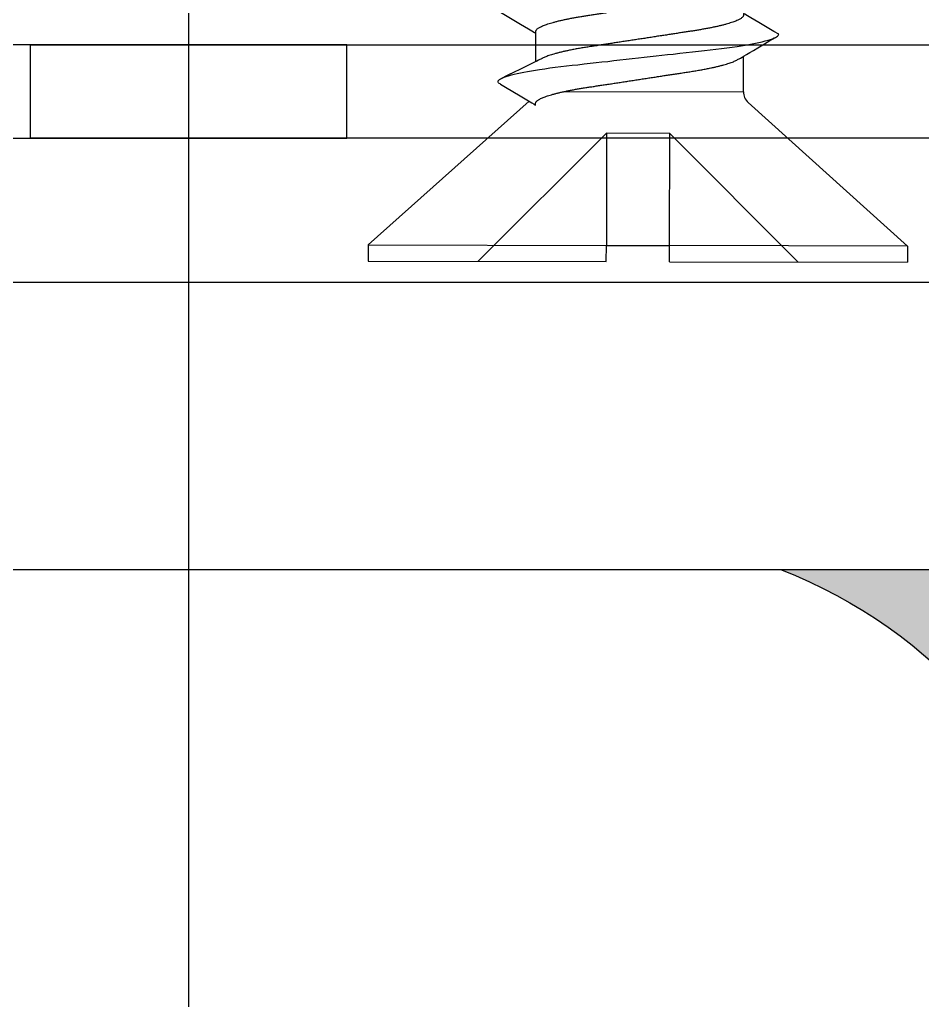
# Model space of a CAD drawing. Header units: millimetres. Extents: x -74424 to -74226, y 4162 to 4388.
# Drawn here: x -74291.32 to -74278.76, y 4288.29 to 4301.93 of the extents above; entities that cross this region are included whole.
import ezdxf

# ---------------------------------------------------------------- set-up
doc = ezdxf.new("R2010")
doc.units = ezdxf.units.MM
doc.layers.add('ART_VIDA', color=65, linetype='Continuous')
doc.layers.add('KOMP-', color=64, linetype='Continuous', lineweight=25)
doc.layers.add('KOMPOZIT', color=117, linetype='Continuous', true_color=0x567b60)

# ---------------------------------------------------------------- blocks, each defined once
blk = doc.blocks.new('*U8')
at = {"layer": 'ART_VIDA'}
for p, q in [((0, 3.75), (0, 0.44)), ((0.223, 3.75), (0, 3.75)), ((0.223, 3.75), (0.223, 0.44)), ((2.226, 1.516), (0.223, 3.75)), ((1.783, 0.44), (0, 2.223)), ((2.778, 1.428), (3.174, 1.428)), ((2.365, 1.019), (2.365, -1.461)), ((0, 0.44), (0.223, 0.44)), ((0.223, 0.44), (0.223, -0.44)), ((1.783, 0.44), (0.223, 0.44)), ((1.783, -0.44), (1.783, 0.44)), ((0, -0.44), (0, -3.75)), ((0, -0.44), (0.223, -0.44)), ((1.783, -0.44), (0, -2.223)), ((0.223, -0.44), (1.783, -0.44)), ((0.223, -3.75), (0.223, -0.44)), ((2.365, -1.461), (2.859, -1.461)), ((2.216, -1.528), (0.223, -3.75)), ((0.223, -3.75), (0, -3.75))]:
    blk.add_line(p, q, dxfattribs=at)
at = {"layer": 'ART_VIDA', "flags": 128}
for points in [[(2.463, 1.917), (2.423, 1.849), (2.3, 1.641), (2.234, 1.529), (2.206, 1.482), (2.185, 1.446), (2.174, 1.428)], [(2.463, 1.917), (2.466, 1.922), (2.475, 1.935), (2.484, 1.943), (2.492, 1.948), (2.5, 1.95), (2.509, 1.948), (2.519, 1.941), (2.529, 1.93), (2.539, 1.914), (2.549, 1.893), (2.56, 1.868), (2.57, 1.839), (2.581, 1.805), (2.592, 1.766), (2.602, 1.728), (2.612, 1.686), (2.621, 1.641), (2.631, 1.593), (2.641, 1.542), (2.65, 1.488), (2.66, 1.432), (2.669, 1.373), (2.68, 1.303), (2.69, 1.23), (2.7, 1.155), (2.71, 1.078), (2.719, 1), (2.728, 0.921), (2.737, 0.84), (2.747, 0.756), (2.757, 0.669), (2.766, 0.589), (2.775, 0.508), (2.784, 0.426), (2.794, 0.342), (2.804, 0.258), (2.813, 0.172), (2.823, 0.086), (2.833, 0), (2.842, -0.082), (2.851, -0.164), (2.861, -0.245), (2.87, -0.325), (2.879, -0.405), (2.888, -0.484), (2.898, -0.575), (2.908, -0.664), (2.918, -0.751), (2.928, -0.835), (2.937, -0.919), (2.947, -0.999), (2.956, -1.078), (2.966, -1.155), (2.976, -1.23), (2.986, -1.302), (2.996, -1.373), (3.005, -1.429), (3.014, -1.483), (3.023, -1.534), (3.033, -1.583), (3.042, -1.63), (3.051, -1.673), (3.062, -1.721), (3.073, -1.764), (3.084, -1.803), (3.095, -1.837), (3.104, -1.864), (3.114, -1.887), (3.123, -1.907), (3.132, -1.922), (3.141, -1.935), (3.149, -1.943), (3.158, -1.948), (3.166, -1.95), (3.166, -1.95)], [(3.463, 1.917), (3.423, 1.849), (3.3, 1.641), (3.234, 1.529), (3.206, 1.482), (3.185, 1.446), (3.174, 1.428)], [(3.166, -1.95), (3.206, -1.882), (3.328, -1.674), (3.395, -1.562), (3.423, -1.515), (3.444, -1.479), (3.455, -1.461)]]:
    blk.add_lwpolyline(points, dxfattribs=at)
at = {"layer": 'ART_VIDA'}
blk.add_arc((2.365, -1.661), 0.2, 90, 138.1085, dxfattribs=at)
for points, knots in [([(3.455, -1.461), (3.427, -1.461), (3.421, -1.46), (3.411, -1.455), (3.401, -1.447), (3.391, -1.435), (3.381, -1.42), (3.37, -1.402), (3.36, -1.38), (3.349, -1.355), (3.338, -1.327), (3.327, -1.295), (3.316, -1.259), (3.304, -1.221), (3.293, -1.179), (3.282, -1.135), (3.271, -1.088), (3.261, -1.039), (3.25, -0.987), (3.24, -0.934), (3.23, -0.879), (3.22, -0.823), (3.211, -0.766), (3.202, -0.708), (3.193, -0.648), (3.183, -0.586), (3.173, -0.522), (3.163, -0.456), (3.152, -0.388), (3.142, -0.319), (3.131, -0.248), (3.119, -0.177), (3.108, -0.105), (3.097, -0.033), (3.086, 0.039), (3.075, 0.111), (3.064, 0.182), (3.053, 0.252), (3.042, 0.321), (3.032, 0.388), (3.022, 0.454), (3.012, 0.517), (3.001, 0.583), (2.991, 0.65), (2.98, 0.719), (2.969, 0.786), (2.958, 0.85), (2.946, 0.913), (2.934, 0.97), (2.923, 1.022), (2.912, 1.069), (2.901, 1.113), (2.89, 1.155), (2.879, 1.193), (2.868, 1.228), (2.857, 1.26), (2.846, 1.288), (2.835, 1.313), (2.825, 1.334), (2.819, 1.345), (2.539, 1.914)], [0, 0, 0, 0, 0.01636, 0.032918, 0.049658, 0.066561, 0.083609, 0.100475, 0.117442, 0.13449, 0.151597, 0.169092, 0.186604, 0.204109, 0.221583, 0.239003, 0.256348, 0.273594, 0.290684, 0.307635, 0.324428, 0.341045, 0.357469, 0.373492, 0.38969, 0.406068, 0.422611, 0.439643, 0.456809, 0.474087, 0.491457, 0.508896, 0.526382, 0.543891, 0.561362, 0.57881, 0.596211, 0.613544, 0.630786, 0.647611, 0.664308, 0.680859, 0.697246, 0.716518, 0.735597, 0.754894, 0.774443, 0.794216, 0.814184, 0.831393, 0.848699, 0.866081, 0.883517, 0.900983, 0.918145, 0.935291, 0.952401, 0.969453, 0.98677, 1, 1, 1, 1]), ([(2.174, 1.428), (2.202, 1.428), (2.208, 1.427), (2.218, 1.422), (2.227, 1.414), (2.238, 1.402), (2.248, 1.387), (2.258, 1.369), (2.269, 1.347), (2.28, 1.322), (2.291, 1.294), (2.302, 1.262), (2.313, 1.226), (2.324, 1.188), (2.335, 1.146), (2.347, 1.102), (2.357, 1.055), (2.368, 1.006), (2.379, 0.955), (2.389, 0.901), (2.399, 0.847), (2.409, 0.79), (2.418, 0.733), (2.427, 0.675), (2.436, 0.615), (2.446, 0.553), (2.456, 0.489), (2.466, 0.423), (2.476, 0.355), (2.487, 0.286), (2.498, 0.215), (2.509, 0.144), (2.52, 0.072), (2.532, 0), (2.543, -0.072), (2.554, -0.144), (2.565, -0.215), (2.576, -0.285), (2.587, -0.354), (2.597, -0.421), (2.607, -0.486), (2.617, -0.55), (2.627, -0.616), (2.638, -0.683), (2.648, -0.752), (2.66, -0.818), (2.671, -0.883), (2.683, -0.946), (2.695, -1.003), (2.706, -1.055), (2.717, -1.102), (2.728, -1.146), (2.739, -1.187), (2.75, -1.226), (2.761, -1.261), (2.772, -1.292), (2.783, -1.321), (2.794, -1.346), (2.804, -1.367), (2.81, -1.378), (3.123, -1.907)], [0, 0, 0, 0, 0.01636, 0.032918, 0.049658, 0.066561, 0.083609, 0.100475, 0.117442, 0.13449, 0.151597, 0.169092, 0.186604, 0.204108, 0.221583, 0.239003, 0.256348, 0.273594, 0.290684, 0.307635, 0.324428, 0.341045, 0.357469, 0.373492, 0.38969, 0.406068, 0.422611, 0.439643, 0.456808, 0.474087, 0.491457, 0.508896, 0.526382, 0.543891, 0.561362, 0.578809, 0.596211, 0.613544, 0.630785, 0.64761, 0.664307, 0.680858, 0.697246, 0.716518, 0.735597, 0.754893, 0.774442, 0.794216, 0.814183, 0.831392, 0.848699, 0.866081, 0.883517, 0.900983, 0.918144, 0.935291, 0.952401, 0.969452, 0.986769, 1, 1, 1, 1]), ([(3.174, 1.428), (3.202, 1.428), (3.208, 1.427), (3.218, 1.422), (3.227, 1.414), (3.238, 1.402), (3.248, 1.387), (3.258, 1.369), (3.269, 1.347), (3.28, 1.322), (3.291, 1.294), (3.302, 1.262), (3.313, 1.226), (3.324, 1.188), (3.335, 1.146), (3.347, 1.102), (3.357, 1.055), (3.368, 1.006), (3.379, 0.955), (3.389, 0.901), (3.399, 0.847), (3.409, 0.79), (3.418, 0.733), (3.427, 0.675), (3.436, 0.615), (3.446, 0.553), (3.456, 0.489), (3.466, 0.423), (3.476, 0.355), (3.487, 0.286), (3.498, 0.215), (3.509, 0.144), (3.52, 0.072), (3.532, 0), (3.543, -0.072), (3.554, -0.144), (3.565, -0.215), (3.576, -0.285), (3.587, -0.354), (3.597, -0.421), (3.607, -0.486), (3.617, -0.55), (3.627, -0.616), (3.638, -0.683), (3.648, -0.752), (3.66, -0.818), (3.671, -0.883), (3.683, -0.946), (3.695, -1.003), (3.706, -1.055), (3.717, -1.102), (3.728, -1.146), (3.739, -1.187), (3.75, -1.226), (3.761, -1.261), (3.772, -1.292), (3.783, -1.321), (3.794, -1.346), (3.804, -1.367), (3.81, -1.378), (4.123, -1.907)], [0, 0, 0, 0, 0.01636, 0.032918, 0.049658, 0.066561, 0.083609, 0.100475, 0.117442, 0.13449, 0.151597, 0.169092, 0.186604, 0.204108, 0.221583, 0.239003, 0.256348, 0.273594, 0.290684, 0.307635, 0.324428, 0.341045, 0.357469, 0.373492, 0.38969, 0.406068, 0.422611, 0.439643, 0.456808, 0.474087, 0.491457, 0.508896, 0.526382, 0.543891, 0.561362, 0.578809, 0.596211, 0.613544, 0.630785, 0.64761, 0.664307, 0.680858, 0.697246, 0.716518, 0.735597, 0.754893, 0.774442, 0.794216, 0.814183, 0.831392, 0.848699, 0.866081, 0.883517, 0.900983, 0.918144, 0.935291, 0.952401, 0.969452, 0.986769, 1, 1, 1, 1])]:
    blk.add_open_spline(points, degree=3, knots=knots, dxfattribs=at)
blk = doc.blocks.new('KOMP-DERZ')
blk.add_wipeout([(-19.9, -55), (19.9, -55), (19.9, -24.9), (19.9, -3.9), (22.2, -3.9), (22.2, 0.4), (-22.2, 0.4), (-22.2, -3.9), (-19.9, -3.9)])
at = {"true_color": 0x636466}
h = blk.add_hatch(color=251, dxfattribs=at)
h.dxf.hatch_style = 1
edge = h.paths.add_edge_path()
edge.add_line((12.5, -12.048), (12.5, -16.9))
edge.add_line((12.5, -16.9), (8.227, -16.9))
edge.add_arc((5.709, -10.374), 6.995, 291.099, 346.153)
at = {"color": 244, "true_color": 0x991b1e}
for points in [[(2.2, -24.2), (-17.8, -24.2), (-17.8, -4.5), (-16.5, -4.5), (-16.5, -22.9), (2.2, -22.9)], [(-2.2, -24.2), (17.8, -24.2), (17.8, -4.5), (16.5, -4.5), (16.5, -22.9), (-2.2, -22.9)]]:
    blk.add_lwpolyline(points, close=True, dxfattribs=at)
at = {"layer": 'KOMP-'}
blk.add_lwpolyline([(12.5, -13.9), (12.5, -16.9), (9.5, -16.9)], dxfattribs=at)
blk.add_lwpolyline([(-12, -20.9), (12, -20.9), (12, -16.9), (-12, -16.9)], close=True, dxfattribs=at)
blk.add_arc((5.672, -10.351), 7.036, 291.4411, 346.0422, dxfattribs=at)
at = {"layer": 'ART_VIDA', "extrusion": (0, 0, -1), "xscale": 0.9999962019793134, "yscale": 0.9999962019793134, "zscale": -0.9999962019793134, "rotation": 269.8746475707709}
blk.add_blockref('*U8', (-6.249, -21.185), dxfattribs=at)
blk = doc.blocks.new('kompoze orta')
at = {"layer": 'KOMPOZIT', "xscale": -1, "rotation": 180}
blk.add_blockref('KOMP-DERZ', (0, -85), dxfattribs=at)
at = {"layer": 'KOMPOZIT'}
blk.add_line((0, -31.6), (0, -200.708), dxfattribs=at)

msp = doc.modelspace()

# ---------------------------------------------------------------- block references
at = {"layer": 'KOMPOZIT'}
msp.add_blockref('kompoze orta', (-74288.966, 4362.378), dxfattribs=at)

doc.saveas('drawing.dxf')
